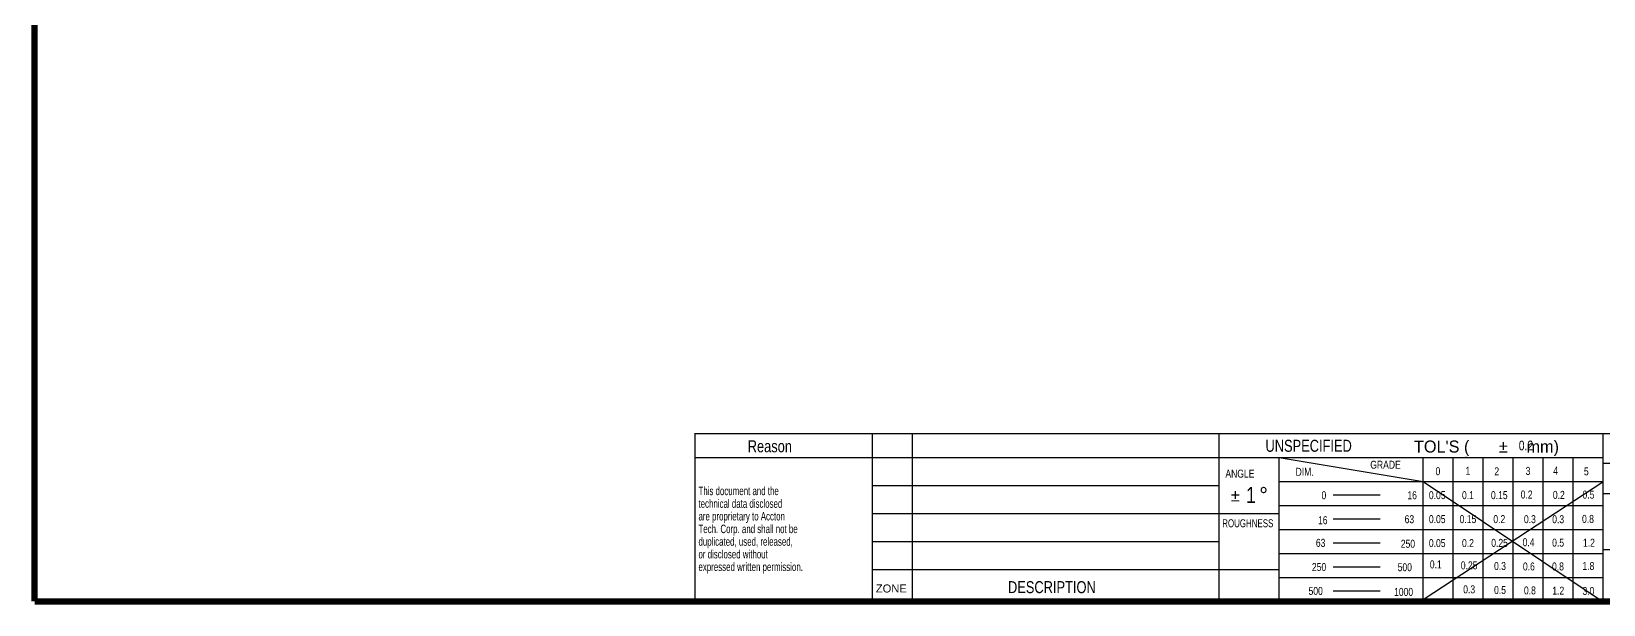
# Model space of a CAD drawing. Header units: millimetres. Extents: x -1 to 407, y -1 to 283.
# Drawn here: x -0.5 to 260.4, y -0.5 to 94.6 of the extents above; entities that cross this region are included whole.
import ezdxf
from ezdxf.enums import TextEntityAlignment as Align

# ---------------------------------------------------------------- set-up
doc = ezdxf.new("R2010")
doc.units = ezdxf.units.MM
doc.header["$LTSCALE"] = 23.1
doc.layers.get('0').update_dxf_attribs({"linetype": 'CONTINUOUS'})
doc.styles.add('TEXTSTYLE_11', font='gdt', dxfattribs={"width": 1.166667})
doc.styles.add('TEXTSTYLE_12', font='txt', dxfattribs={"width": 0.7})
doc.styles.add('TEXTSTYLE_2', font='txt', dxfattribs={"width": 0.8})
doc.styles.add('TEXTSTYLE_4', font='txt', dxfattribs={"width": 1.042937})
doc.styles.add('TEXTSTYLE_5', font='txt', dxfattribs={"width": 1.011905})
doc.styles.add('TEXTSTYLE_6', font='gdt', dxfattribs={"width": 1.011905})
doc.styles.add('TEXTSTYLE_7', font='txt', dxfattribs={"width": 0.741644})
doc.styles.add('TEXTSTYLE_8', font='txt', dxfattribs={"width": 0.833333})
doc.styles.add('TEXTSTYLE_9', font='gdt', dxfattribs={"width": 0.833333})

msp = doc.modelspace()

# ---------------------------------------------------------------- linework, layer by layer
at = {"color": 7, "linetype": 'Continuous'}
for p, q in [((109.52, 27.88), (406, 27.89)), ((109.56, 27.89), (109.56, 0)), ((139.04, 0), (139.04, 27.89)), ((145.68, 0), (145.68, 27.89)), ((196.6, 0), (196.6, 27.89)), ((260.34, 0), (260.34, 27.89)), ((109.54, 23.9), (260.34, 23.9)), ((206.56, 23.9), (230.46, 19.92)), ((206.56, 0), (206.56, 23.9)), ((230.46, 0), (230.46, 23.9)), ((235.44, 0), (235.44, 23.9)), ((240.42, 0), (240.42, 23.9)), ((245.4, 0), (245.4, 23.9)), ((250.38, 0), (250.38, 23.9)), ((255.36, 0), (255.36, 23.9)), ((277.19, 22.91), (260.34, 22.91)), ((139.04, 19.26), (196.6, 19.26)), ((206.56, 19.92), (260.34, 19.92)), ((230.59, 19.82), (260.01, 0.17)), ((260.27, 19.81), (230.61, 0.4)), ((206.56, 15.94), (260.34, 15.94)), ((215.53, 17.69), (223.32, 17.69)), ((260.34, 17.93), (325.41, 17.93)), ((139.04, 14.61), (206.56, 14.61)), ((215.53, 13.71), (223.32, 13.71)), ((206.56, 11.95), (260.34, 11.95)), ((139.04, 9.96), (196.6, 9.96)), ((206.56, 7.97), (260.34, 7.97)), ((215.53, 9.72), (223.32, 9.72)), ((260.34, 8.63), (325.41, 8.63)), ((139.04, 5.31), (206.56, 5.31)), ((215.53, 5.74), (223.32, 5.74)), ((206.56, 3.98), (260.34, 3.98)), ((215.53, 1.76), (223.32, 1.76))]:
    msp.add_line(p, q, dxfattribs=at)
at = {"color": 7, "linetype": 'Continuous', "const_width": 1.03}
for points in [[(0, 282), (0, 0)], [(0, 0), (406, 0)]]:
    msp.add_lwpolyline(points, dxfattribs=at)

# ---------------------------------------------------------------- texts
at = {"color": 7, "linetype": 'Continuous'}
for s, height, style, width, p in [('Reason', 1.992, 'TEXTSTYLE_2', 0.8, (118.35, 24.77)), ('UNSPECIFIED', 1.992, 'TEXTSTYLE_2', 0.8, (204.28, 24.85)), ("TOL'S (", 1.992, 'TEXTSTYLE_5', 1.011905, (228.92, 24.73)), ('   mm)', 1.992, 'TEXTSTYLE_5', 1.011905, (245.35, 24.73)), ('ANGLE', 1.328, 'TEXTSTYLE_2', 0.8, (197.63, 20.56)), ('This document and the ', 1.4, 'TEXTSTYLE_12', 0.7, (110.18, 17.65)), ('1', 2.66, 'TEXTSTYLE_8', 0.833333, (201.05, 16.34)), ('technical data disclosed ', 1.4, 'TEXTSTYLE_12', 0.7, (110.18, 15.55)), ('are proprietary to Accton ', 1.4, 'TEXTSTYLE_12', 0.7, (110.18, 13.45)), ('ROUGHNESS', 1.328, 'TEXTSTYLE_7', 0.741644, (197.1, 12.32)), ('Tech. Corp. and shall not be ', 1.4, 'TEXTSTYLE_12', 0.7, (110.18, 11.35)), ('duplicated, used, released,', 1.4, 'TEXTSTYLE_12', 0.7, (110.18, 9.25)), ('or disclosed without ', 1.4, 'TEXTSTYLE_12', 0.7, (110.18, 7.15)), ('expressed written permission.', 1.4, 'TEXTSTYLE_12', 0.7, (110.18, 5.05)), ('ZONE', 1.328, 'TEXTSTYLE_4', 1.042937, (139.61, 1.49)), ('DESCRIPTION', 1.992, 'TEXTSTYLE_2', 0.8, (161.55, 1.38))]:
    msp.add_text(s, height=height, dxfattribs=dict(at, style=style, width=width)).set_placement(p)
for s, height, style, p in [('`', 1.99, 'TEXTSTYLE_6', (243.03, 24.73)), ('`', 2, 'TEXTSTYLE_11', (198.54, 16.6)), ('~', 2.66, 'TEXTSTYLE_9', (203.26, 16.34))]:
    msp.add_text(s, height=height, dxfattribs=dict(at, style=style)).set_placement(p)
at = {"color": 7, "linetype": 'Continuous', "style": 'TEXTSTYLE_2', "width": 0.8}
for s, height, p in [('0.2', 1.607, (247.51, 25.1)), ('.', 1.33, (237.57, 23.9)), ('DIM.', 1.328, (210.78, 20.86)), ('GRADE', 1.328, (224.2, 22.04)), ('0', 1.33, (232.89, 20.96)), ('1', 1.33, (237.88, 21.03)), ('2', 1.33, (242.66, 20.94)), ('3', 1.33, (247.85, 21.01)), ('4', 1.33, (252.43, 21.05)), ('5', 1.33, (257.52, 20.94)), ('0', 1.33, (213.97, 16.97)), ('16', 1.328, (228.62, 16.97)), ('0.05', 1.328, (232.78, 16.99)), ('0.1', 1.328, (237.88, 16.99)), ('0.15', 1.328, (243.08, 16.99)), ('0.2', 1.328, (247.62, 17.09)), ('0.2', 1.328, (252.96, 17.03)), ('0.5', 1.328, (257.88, 17.07)), ('16', 1.328, (213.79, 12.83)), ('63', 1.328, (228.16, 12.99)), ('0.05', 1.328, (232.78, 13.01)), ('0.15', 1.328, (237.88, 13.01)), ('0.2', 1.328, (243.08, 13.01)), ('0.3', 1.328, (248.16, 13)), ('0.3', 1.328, (252.85, 12.99)), ('0.8', 1.328, (257.8, 13.04)), ('0.4', 1.328, (247.94, 9.17)), ('0.5', 1.328, (252.84, 9.1)), ('63', 1.328, (213.43, 9.07)), ('250', 1.328, (227.92, 8.92)), ('0.05', 1.328, (232.78, 9.03)), ('0.2', 1.328, (237.88, 9.03)), ('0.25', 1.328, (243.13, 9.06)), ('1.2', 1.328, (257.96, 9.09)), ('250', 1.328, (213.17, 5.05)), ('500', 1.328, (227.4, 5.02)), ('0.1', 1.328, (232.54, 5.49)), ('0.25', 1.328, (238.08, 5.33)), ('0.3', 1.328, (243.2, 5.22)), ('0.6', 1.328, (247.99, 5.15)), ('0.8', 1.328, (252.82, 5.15)), ('1.8', 1.328, (257.87, 5.22)), ('0.3', 1.328, (238.08, 1.35)), ('500', 1.328, (212.61, 1.08)), ('1000', 1.328, (227.2, 0.92)), ('0.5', 1.328, (243.2, 1.24)), ('0.8', 1.328, (248.16, 1.17)), ('1.2', 1.328, (252.86, 1.13)), ('3.0', 1.328, (257.87, 1.08))]:
    msp.add_text(s, height=height, dxfattribs=at).set_placement(p, align=Align.CENTER)

doc.saveas('drawing.dxf')
